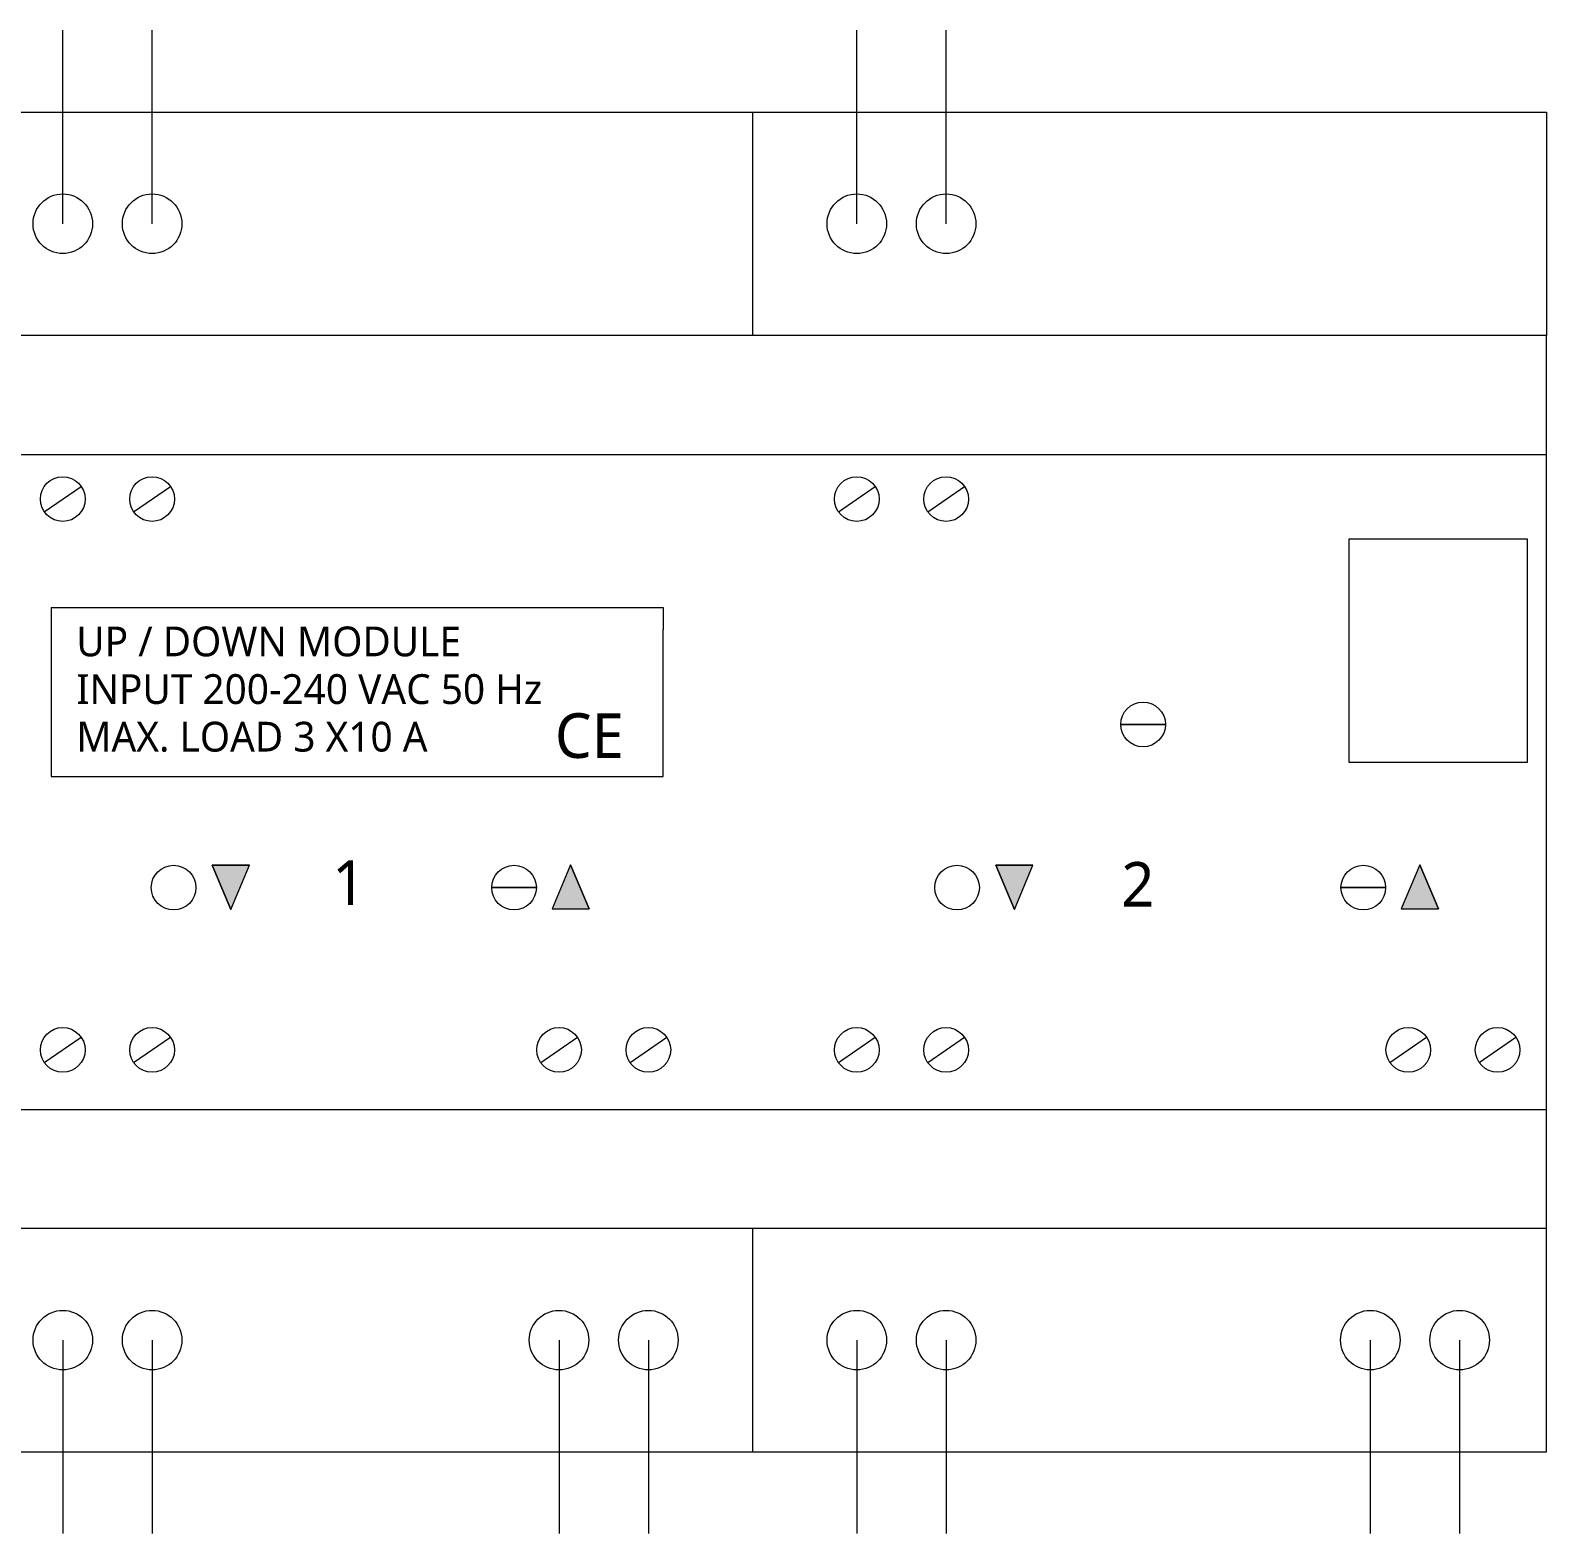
# Model space of a CAD drawing. Header units: millimetres. Extents: x 32.7 to 48.7, y 16.2 to 26.3.
# Drawn here: x 38.56 to 48.74, y 16.16 to 26.26 of the extents above; entities that cross this region are included whole.
import ezdxf

# ---------------------------------------------------------------- set-up
doc = ezdxf.new("R2010")
doc.units = ezdxf.units.MM
doc.header["$LTSCALE"] = 20
doc.layers.get('0').update_dxf_attribs({"lineweight": 5})
doc.styles.add('@Malgun Gothic', font='malgun.ttf')

msp = doc.modelspace()

# ---------------------------------------------------------------- hatches: boundary and pattern name
at = {"linetype": 'Continuous', "lineweight": 5, "transparency": 33554687}
h = msp.add_hatch(color=256, dxfattribs=at)
h.set_gradient(color1=(0, 0, 255), color2=(5, 5, 255))
h.paths.add_polyline_path([(46.183, 21.601), (45.883, 21.601)])
h = msp.add_hatch(color=256, dxfattribs=at)
h.set_gradient(color1=(255, 255, 255))
h.paths.add_polyline_path([(40.031, 20.655), (39.781, 20.655), (39.906, 20.359)])
h = msp.add_hatch(color=256, dxfattribs=at)
h.set_gradient(color1=(255, 255, 255))
h.paths.add_polyline_path([(42.188, 20.659), (42.063, 20.363), (42.313, 20.363)])
h = msp.add_hatch(color=256, dxfattribs=at)
h.set_gradient(color1=(255, 255, 255))
h.paths.add_polyline_path([(45.293, 20.655), (45.043, 20.655), (45.168, 20.359)])
h = msp.add_hatch(color=256, dxfattribs=at)
h.set_gradient(color1=(255, 255, 255))
h.paths.add_polyline_path([(47.892, 20.659), (47.767, 20.363), (48.017, 20.363)])
h = msp.add_hatch(color=256, dxfattribs=at)
h.set_gradient(color1=(255, 0, 0), color2=(255, 0, 0))
h.paths.add_polyline_path([(41.958, 20.505), (41.658, 20.505)])
h = msp.add_hatch(color=256, dxfattribs=at)
h.set_gradient(color1=(255, 0, 0), color2=(255, 0, 0))
h.paths.add_polyline_path([(47.662, 20.505), (47.362, 20.505)])

# ---------------------------------------------------------------- linework, layer by layer
at = {"color": 7, "lineweight": 15}
for p, q in [((38.777, 24.965), (38.777, 26.265)), ((39.377, 24.965), (39.377, 26.265)), ((44.11, 24.965), (44.11, 26.265)), ((44.71, 24.965), (44.71, 26.265)), ((32.743, 25.715), (48.743, 25.715)), ((32.743, 25.715), (48.743, 25.715)), ((43.41, 25.715), (43.41, 24.215)), ((48.743, 25.715), (48.743, 24.215)), ((48.743, 25.715), (48.743, 24.215)), ((48.743, 24.215), (32.743, 24.215)), ((48.743, 24.215), (32.743, 24.215)), ((48.743, 16.715), (48.743, 24.215)), ((48.743, 16.715), (48.743, 24.215)), ((32.743, 23.415), (48.743, 23.415)), ((38.653, 23.029), (38.9, 23.2)), ((39.253, 23.029), (39.5, 23.2)), ((43.987, 23.029), (44.233, 23.2)), ((44.587, 23.029), (44.833, 23.2)), ((48.614, 22.847), (47.414, 22.847)), ((47.414, 22.847), (47.414, 21.347)), ((48.614, 22.097), (48.614, 22.847)), ((38.7, 22.387), (38.7, 21.251)), ((38.7, 22.387), (42.81, 22.387)), ((42.81, 22.387), (42.81, 22.236)), ((42.81, 21.251), (42.81, 22.236)), ((48.614, 21.347), (48.614, 22.097)), ((47.414, 21.347), (48.614, 21.347)), ((38.7, 21.251), (42.81, 21.251)), ((39.781, 20.655), (40.031, 20.655)), ((39.906, 20.359), (39.781, 20.655)), ((39.906, 20.359), (40.031, 20.655)), ((42.188, 20.659), (42.063, 20.363)), ((42.188, 20.659), (42.313, 20.363)), ((45.043, 20.655), (45.293, 20.655)), ((45.168, 20.359), (45.043, 20.655)), ((45.168, 20.359), (45.293, 20.655)), ((47.892, 20.659), (47.767, 20.363)), ((47.892, 20.659), (48.017, 20.363)), ((42.063, 20.363), (42.313, 20.363)), ((47.767, 20.363), (48.017, 20.363)), ((38.653, 19.329), (38.9, 19.5)), ((39.253, 19.329), (39.5, 19.5)), ((41.987, 19.329), (42.233, 19.5)), ((42.587, 19.329), (42.833, 19.5)), ((43.987, 19.329), (44.233, 19.5)), ((44.587, 19.329), (44.833, 19.5)), ((47.691, 19.329), (47.937, 19.5)), ((48.291, 19.329), (48.537, 19.5)), ((32.743, 19.015), (48.743, 19.015)), ((32.743, 19.015), (48.743, 19.015)), ((48.743, 18.215), (32.743, 18.215)), ((48.743, 18.215), (32.743, 18.215)), ((43.41, 18.215), (43.41, 16.715)), ((38.777, 17.465), (38.777, 16.165)), ((39.377, 17.465), (39.377, 16.165)), ((42.11, 17.465), (42.11, 16.165)), ((42.71, 17.465), (42.71, 16.165)), ((44.11, 17.465), (44.11, 16.165)), ((44.71, 17.465), (44.71, 16.165)), ((47.559, 17.465), (47.559, 16.165)), ((48.159, 17.465), (48.159, 16.165)), ((32.743, 16.715), (48.743, 16.715))]:
    msp.add_line(p, q, dxfattribs=at)
at = {"color": 7, "lineweight": 5, "flags": 128}
for points in [[(46.183, 21.601), (45.883, 21.601), (45.883, 21.601), (46.183, 21.601)], [(40.031, 20.655), (39.781, 20.655), (39.906, 20.359)], [(42.188, 20.659), (42.063, 20.363), (42.313, 20.363)], [(45.293, 20.655), (45.043, 20.655), (45.168, 20.359)], [(47.892, 20.659), (47.767, 20.363), (48.017, 20.363)], [(41.958, 20.505), (41.658, 20.505), (41.658, 20.505), (41.958, 20.505)], [(47.662, 20.505), (47.362, 20.505), (47.362, 20.505), (47.662, 20.505)]]:
    msp.add_lwpolyline(points, close=True, dxfattribs=at)
at = {"flags": 128}
for points in [[(46.183, 21.601), (45.883, 21.601), (45.883, 21.601), (46.183, 21.601)], [(40.031, 20.655), (39.781, 20.655), (39.906, 20.359)], [(42.188, 20.659), (42.063, 20.363), (42.313, 20.363)], [(45.293, 20.655), (45.043, 20.655), (45.168, 20.359)], [(47.892, 20.659), (47.767, 20.363), (48.017, 20.363)], [(41.958, 20.505), (41.658, 20.505), (41.658, 20.505), (41.958, 20.505), (41.958, 20.505), (41.958, 20.505)], [(47.662, 20.505), (47.362, 20.505), (47.362, 20.505), (47.662, 20.505), (47.662, 20.505), (47.662, 20.505)]]:
    msp.add_lwpolyline(points, close=True, dxfattribs=at)
at = {"color": 7, "lineweight": 15}
for centre, radius in [((38.777, 24.965), 0.2), ((39.377, 24.965), 0.2), ((44.11, 24.965), 0.2), ((44.71, 24.965), 0.2), ((38.777, 23.115), 0.15), ((39.377, 23.115), 0.15), ((44.11, 23.115), 0.15), ((44.71, 23.115), 0.15), ((46.033, 21.601), 0.15), ((39.521, 20.505), 0.15), ((41.808, 20.505), 0.15), ((44.783, 20.505), 0.15), ((47.512, 20.505), 0.15), ((38.777, 19.415), 0.15), ((39.377, 19.415), 0.15), ((42.11, 19.415), 0.15), ((42.71, 19.415), 0.15), ((44.11, 19.415), 0.15), ((44.71, 19.415), 0.15), ((47.814, 19.415), 0.15), ((48.414, 19.415), 0.15), ((38.777, 17.465), 0.2), ((39.377, 17.465), 0.2), ((42.11, 17.465), 0.2), ((42.71, 17.465), 0.2), ((44.11, 17.465), 0.2), ((44.71, 17.465), 0.2), ((47.559, 17.465), 0.2), ((48.159, 17.465), 0.2)]:
    msp.add_circle(centre, radius, dxfattribs=at)

# ---------------------------------------------------------------- texts
at = {"attachment_point": 7, "style": '@Malgun Gothic'}
for s, insert, char_height, line_spacing_factor in [('UP / DOWN MODULE', (38.868, 22.056), 0.2, 1.004011), ('INPUT 200-240 VAC 50 Hz', (38.868, 21.736), 0.2, 1.004011), ('MAX. LOAD 3 X10 A', (38.868, 21.415), 0.2, 1.004011), ('CE', (42.082, 21.372), 0.3, 0.669344), ('1', (40.587, 20.389), 0.3, 0.669344), ('2', (45.886, 20.377), 0.3, 0.669344)]:
    msp.add_mtext(s, dxfattribs=dict(at, insert=insert, char_height=char_height, line_spacing_factor=line_spacing_factor))

doc.saveas('drawing.dxf')
